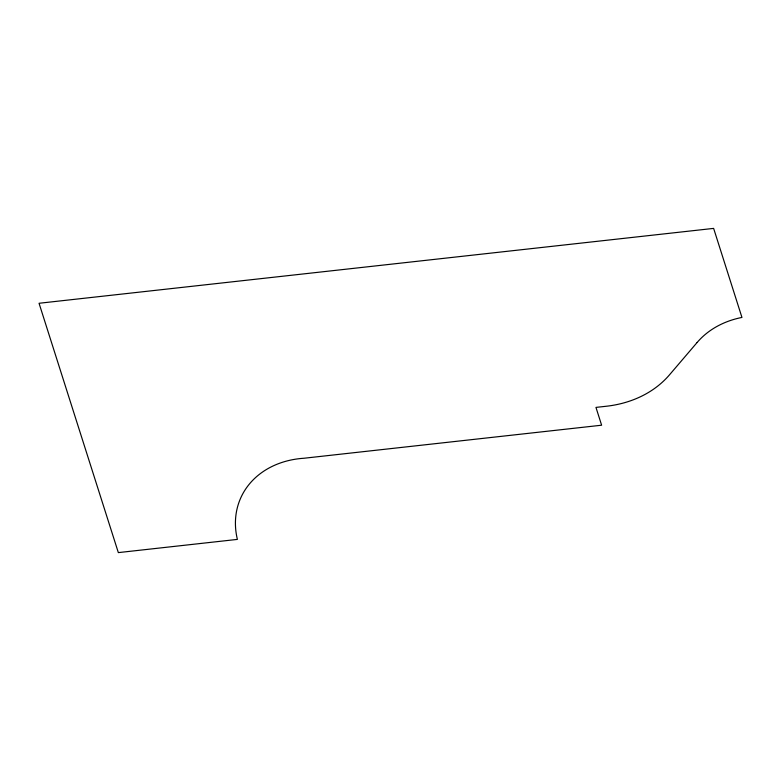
<?xml version="1.0" encoding="UTF-8"?>
<svg xmlns="http://www.w3.org/2000/svg" width="781" height="781" viewBox="0 0 781 781"><rect width="100%" height="100%" fill="white"/><g stroke="black" fill="none" stroke-linecap="round" stroke-linejoin="round"><path stroke-width="1.17" d="M697.121 342.488L669.561 374.763A116.408 94.413 23.9 0 1 607.559 406.11L595.962 407.399L601.624 425.206L304.014 458.242A91.192 73.961 23.9 0 0 237.385 539.398L118.341 552.606L39.05 303.272L713.629 228.394L741.95 317.437A97.098 78.754 23.9 0 0 697.121 342.488"/></g></svg>
